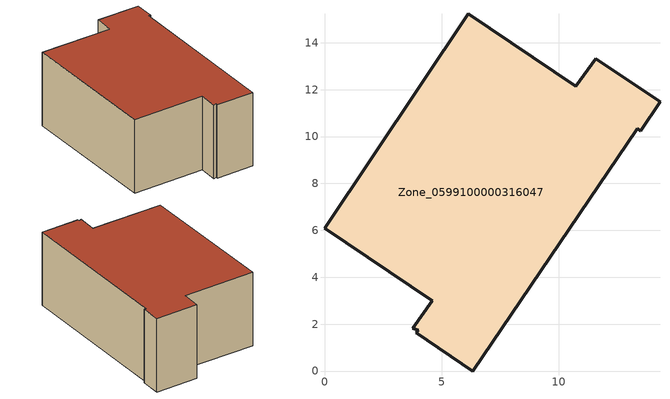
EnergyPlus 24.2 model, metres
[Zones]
Zone_0599100000316047
 floor ground (C_G): 6.32,0 3.92,1.63 3.99,1.73 3.77,1.82 4.6,2.99 0,6.09 6.13,15.23 10.72,12.14 11.57,13.32 14.31,11.49 13.48,10.25 13.34,10.34 z1.13
 wall outside (C_F): 13.48,10.25 14.31,11.49 11.57,13.32 10.72,12.14 6.13,15.23 0,6.09 4.6,2.99 3.77,1.82 3.99,1.73 3.92,1.63 6.32,0 13.34,10.34 13.48,10.25 z1.13:6.87
 roof outside (C_R): 13.34,10.34 13.48,10.25 14.31,11.49 11.57,13.32 10.72,12.14 6.13,15.23 0,6.09 4.6,2.99 3.77,1.82 3.99,1.73 3.92,1.63 6.32,0 z6.87
[BUILDING]
Pand.0599100000316047: North Axis=0; Terrain=City; Loads Convergence Tolerance Value=0.04; Temperature Convergence Tolerance Value=0.4; Solar Distribution=FullExterior; Maximum Number of Warmup Days=25; Minimum Number of Warmup Days=1
[Site:Location]
Rotterdam.The.Hague.AP_ZH_NLD Design_Conditions: Latitude=51.96; Longitude=4.45; Time Zone=1; Elevation=-4.5
[SITE:GROUNDTEMPERATURE:BUILDINGSURFACE]
18, 18, 18, 18, 18, 18, 18, 18, 18, 18, 18, 18
[MATERIAL] Thermal Absorptance=0.9; Solar Absorptance=0.7; Visible Absorptance=0.7
Name | Roughness | Thickness | Conductivity | Density | Specific Heat
G.TI.1975-1991 | MediumSmooth | 0.15 | 0.288461 | 540 | 1210
F.TI.1975-1991 | Rough | 0.3 | 0.230769 | 1920 | 840
R.TI.1975-1991 | MediumRough | 0.2 | 0.153846 | 1500 | 1000
[CONSTRUCTION]
C_G: G.TI.1975-1991
C_F: F.TI.1975-1991
C_R: R.TI.1975-1991
[ZONE]
Zone_0599100000316047: Type=1; Multiplier=1; Ceiling Height=Autocalculate; Volume=Autocalculate; Floor Area=autocalculate; Part of Total Floor Area=Yes
[ZONEINFILTRATION:DESIGNFLOWRATE]
Infil_Zone_0599100000316047: Zone or ZoneList or Space or SpaceList=Zone_0599100000316047; Schedule=AlwaysOn; Design Flow Rate Calculation Method=Flow/Area; Flow Rate per Floor Area=0.003; Constant Term Coefficient=1; Temperature Term Coefficient=0; Velocity Term Coefficient=0; Velocity Squared Term Coefficient=0
[HVACTEMPLATE:ZONE:IDEALLOADSAIRSYSTEM]
Zone_0599100000316047: Maximum Heating Supply Air Temperature=50; Minimum Cooling Supply Air Temperature=13; Maximum Heating Supply Air Humidity Ratio=0.0156; Minimum Cooling Supply Air Humidity Ratio=0.0077; Heating Limit=NoLimit; Cooling Limit=NoLimit; Dehumidification Control Type=ConstantSensibleHeatRatio; Cooling Sensible Heat Ratio=0.7; Dehumidification Setpoint=60; Humidification Control Type=None; Humidification Setpoint=30; Outdoor Air Method=None; Outdoor Air Flow Rate per Person=0.00944; Outdoor Air Flow Rate per Zone Floor Area=0; Outdoor Air Flow Rate per Zone=0; Demand Controlled Ventilation Type=None; Outdoor Air Economizer Type=NoEconomizer; Heat Recovery Type=None; Sensible Heat Recovery Effectiveness=0.7; Latent Heat Recovery Effectiveness=0.65
[ZONECONTROL:THERMOSTAT]
ThermostatControl_Zone_0599100000316047: Zone or ZoneList=Zone_0599100000316047; Control Type Schedule=DualSetpointControlType; Control 1=Thermostat_Zone_0599100000316047; Temperature Difference Between Cutout And Setpoint=0
[THERMOSTATSETPOINT:DUALSETPOINT]
Thermostat_Zone_0599100000316047: Heating Setpoint Temperature Schedule=HeatingSetpoint_Zone_0599100000316047; Cooling Setpoint Temperature Schedule=CoolingSetpoint_Zone_0599100000316047
[SCHEDULE:COMPACT]
HeatingSetpoint_Zone_0599100000316047: Through: 12/31, For: AllDays, Until: 24:00, 21
CoolingSetpoint_Zone_0599100000316047: Through: 12/31, For: AllDays, Until: 24:00, 24
DualSetpointControlType: Through: 12/31, For: AllDays, Until: 24:00, 4
AlwaysOn: Through: 12/31, For: AllDays, Until: 24:00, 1
